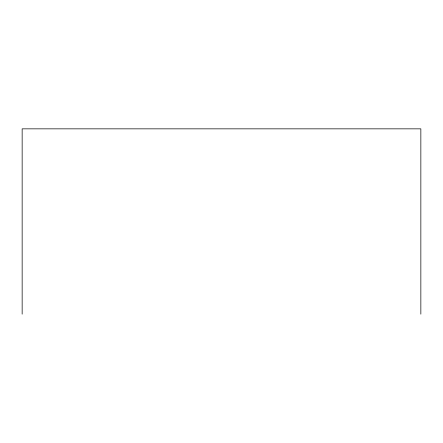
<?xml version="1.0" encoding="UTF-8"?>
<svg xmlns="http://www.w3.org/2000/svg" width="443" height="443" viewBox="0 0 443 443"><rect width="100%" height="100%" fill="white"/><g stroke="black" fill="none" stroke-linecap="round" stroke-linejoin="round"><path stroke-width="0.66" d="M420.85 314.153L420.85 128.847L22.15 128.847L22.15 314.153"/></g></svg>
